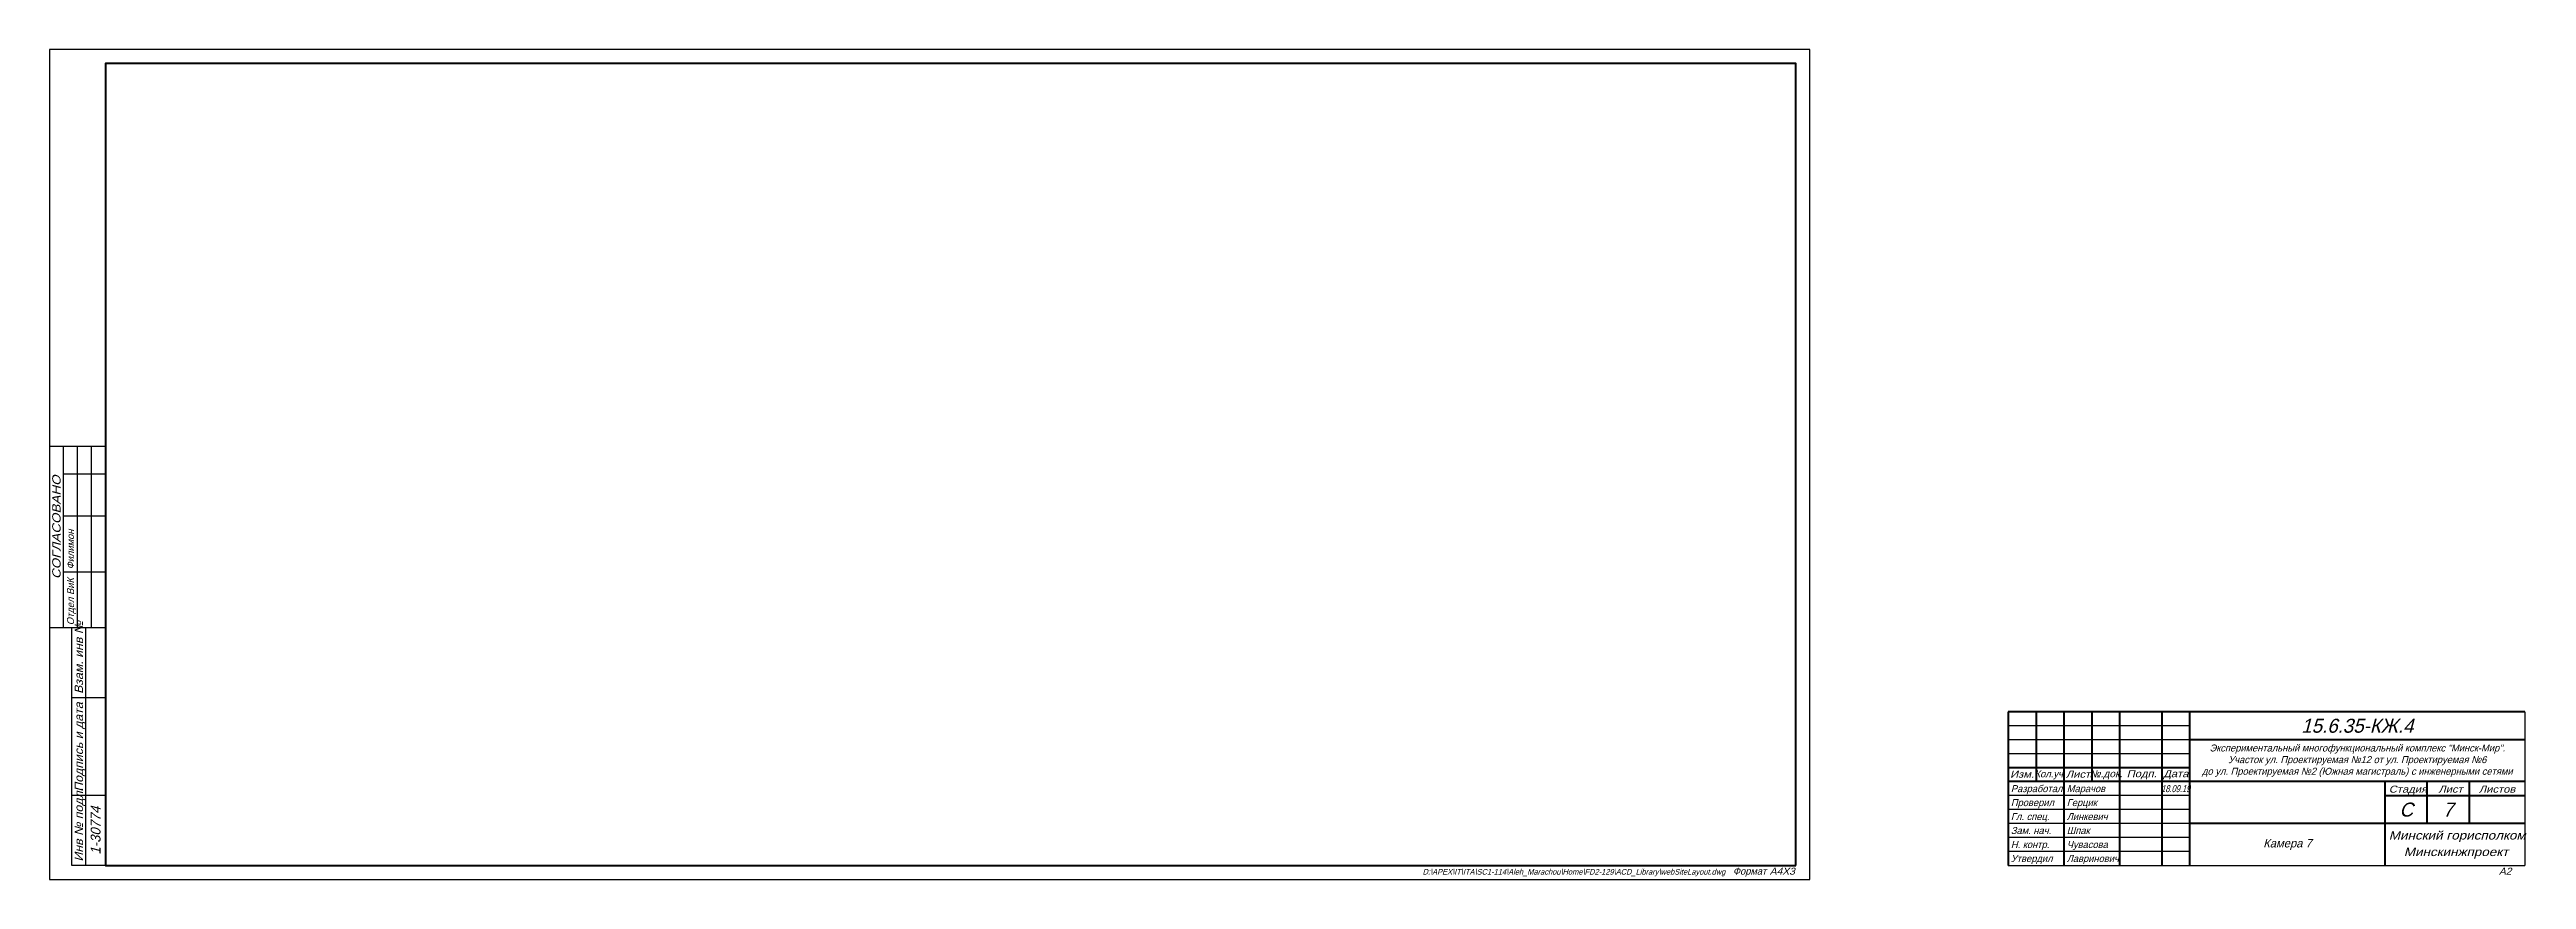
# Paper-space layout 'Лист.' of a CAD drawing. Header units: millimetres. Extents: x 0 to 887, y 0 to 297.
import ezdxf
from ezdxf.enums import TextEntityAlignment as Align

# ---------------------------------------------------------------- set-up
doc = ezdxf.new("R2010")
doc.units = ezdxf.units.MM
doc.layers.get('Defpoints').update_dxf_attribs({"color": 1})
doc.layers.add('!_Рамка', color=7, linetype='Continuous')
doc.layers.add('Размеры', color=212, linetype='Continuous', lineweight=35)
doc.styles.add('МИП_ГОСТ', font='MIPGOST.SHX', dxfattribs={"oblique": 15})

# ---------------------------------------------------------------- blocks, each defined once
blk = doc.blocks.new('*U297')
at = {"color": 0, "linetype": 'ByBlock', "lineweight": 30}
blk.add_lwpolyline([(630, 0), (630, 297), (0, 297), (0, 0)], close=True, dxfattribs=at)
at = {"color": 0, "linetype": 'ByBlock', "lineweight": 60}
blk.add_lwpolyline([(625, 5), (625, 292), (20, 292), (20, 5)], close=True, dxfattribs=at)
at = {"color": 0, "linetype": 'ByBlock', "lineweight": 30, "insert": (614.46, 2.6), "char_height": 2.5, "width": 343.0968, "attachment_point": 6, "style": 'МИП_ГОСТ'}
blk.add_mtext('{\\H0.8x;D:\\\\APEX\\\\IT\\\\ITA\\\\SC1-114\\\\Aleh_Marachou\\\\Home\\\\FD2-129\\\\ACD_Library\\\\webSiteLayout.dwg\\H1.125x; }  Формат', dxfattribs=at)
at = {"color": 0, "linetype": 'ByBlock', "lineweight": 30, "style": 'МИП_ГОСТ', "oblique": 15, "width": 1.1, "flags": 8}
blk.add_attdef('FORMAT_Album', text='', height=2.5, dxfattribs=at).set_placement((615.7, 2.95), align=Align.MIDDLE_LEFT)
blk = doc.blocks.new('MIP_БоковойШтамп')
at = {"color": 0, "linetype": 'ByBlock', "lineweight": 30}
for p, q in [((-12, 0), (-12, 85)), ((-7, 0), (-7, 85))]:
    blk.add_line(p, q, dxfattribs=at)
for points in [[(0, 150), (-20, 150)], [(-15, 85), (-15, 150)], [(-10, 85), (-10, 150)], [(-5, 85), (-5, 150)], [(0, 140), (-15, 140)], [(0, 125), (-15, 125)], [(0, 105), (-15, 105)], [(0, 85), (-20, 85)], [(0, 60), (-12, 60)], [(0, 25), (-12, 25)], [(0, 0), (-12, 0)]]:
    blk.add_lwpolyline(points, dxfattribs=at)
at = {"color": 0, "linetype": 'ByBlock', "lineweight": 30, "style": 'МИП_ГОСТ', "oblique": 15}
for s, width, p in [('СОГЛАСОВАНО', 1.2, (-16.03, 102.54)), ('Взам. инв №', 1.1, (-8.03, 61.41)), ('Подпись и дата', 1.1, (-8.03, 26.41)), ('Инв № подл.', 1.1, (-8.03, 1.41))]:
    blk.add_text(s, height=3, rotation=90, dxfattribs=dict(at, width=width)).set_placement(p)
at = {"color": 0, "linetype": 'Continuous', "lineweight": 35, "style": 'МИП_ГОСТ', "oblique": 15}
for tag, p in [('ФИО1', (-11, 106)), ('ФИО2', (-6, 106)), ('ФИО3', (-1, 106)), ('ДОЛЖНОСТЬ1', (-11, 86)), ('ДОЛЖНОСТЬ2', (-6, 86)), ('ДОЛЖНОСТЬ3', (-1, 86))]:
    blk.add_attdef(tag, p, '', height=3, rotation=90, dxfattribs=at)
blk = doc.blocks.new('Кадет-Штамп-Основной')
at = {"color": 0, "linetype": 'ByBlock', "lineweight": 60}
for p, q in [((0, 55), (-185, 55)), ((-185, 55), (-185, 0)), ((-175, 55), (-175, 30)), ((-165, 55), (-165, 0)), ((-155, 55), (-155, 30)), ((-145, 0), (-145, 55)), ((-130, 55), (-130, 0)), ((-120, 0), (-120, 55)), ((0, 45), (-120, 45)), ((-120, 35), (-185, 35)), ((-120, 30), (-185, 30)), ((0, 30), (-120, 30)), ((-50, 0), (-50, 30)), ((-35, 15), (-35, 30)), ((-20, 30), (-20, 15)), ((-50, 25), (0, 25)), ((0, 15), (-120, 15))]:
    blk.add_line(p, q, dxfattribs=at)
at = {"linetype": 'Continuous', "lineweight": 30}
for p in [(0, 55), (-185, 0)]:
    blk.add_line(p, (0, 0), dxfattribs=at)
at = {"color": 0, "linetype": 'ByBlock', "lineweight": 30}
for p, q in [((-120, 50), (-185, 50)), ((-120, 45), (-185, 45)), ((-120, 40), (-185, 40)), ((-120, 25), (-185, 25)), ((-120, 20), (-185, 20)), ((-120, 15), (-185, 15)), ((-120, 10), (-185, 10)), ((-120, 5), (-185, 5))]:
    blk.add_line(p, q, dxfattribs=at)
at = {"color": 0, "linetype": 'ByBlock', "lineweight": 30, "style": 'МИП_ГОСТ', "oblique": 15}
for s, width, p in [('Изм.', 1.2, (-179.98, 32.65)), ('Лист', 1.2, (-159.98, 32.65)), ('№.док.', 1.1, (-149.98, 32.49)), ('Подп.', 1.2, (-137.16, 32.49)), ('Дата', 1.2, (-124.93, 32.49))]:
    blk.add_text(s, height=2.5, dxfattribs=dict(at, width=width)).set_placement(p, align=Align.MIDDLE)
blk.add_text('Кол.уч.', height=2.5, dxfattribs=at).set_placement((-169.98, 32.41), align=Align.MIDDLE)
at = {"color": 0, "linetype": 'ByBlock', "lineweight": 40, "style": 'МИП_ГОСТ', "oblique": 15, "width": 1.2}
for s, height, p in [('Стадия', 2.5, (-48.73, 26.07)), ('Лист', 2.5, (-30.98, 26.07)), ('Листов', 2.5, (-16.51, 26.07)), ('Минский горисполком', 3, (-48.73, 9.28)), ('Минскинжпроект', 3, (-43.35, 3.37))]:
    blk.add_text(s, height=height, dxfattribs=at).set_placement(p)

psp = doc.layouts.new('Лист.')

# ---------------------------------------------------------------- block references
at = {"layer": '!_Рамка'}
psp.add_blockref('*U297', (0, 0), dxfattribs=at).add_auto_attribs({'FORMAT_Album': 'A4X3'})
psp.add_blockref('MIP_БоковойШтамп', (20, 5), dxfattribs=at)
at = {"layer": 'Размеры'}
psp.add_blockref('Кадет-Штамп-Основной', (886, 5), dxfattribs=at)

# ---------------------------------------------------------------- texts
at = {"style": 'МИП_ГОСТ', "oblique": 15}
for s, p in [('Филимон', (7.5, 111)), ('Отдел ВиК', (7.5, 91))]:
    psp.add_text(s, height=2.5, rotation=90, dxfattribs=at).set_placement(p, align=Align.MIDDLE_LEFT)
for s, p in [('15.6.35-КЖ.4', (826, 55)), ('С', (843.5, 25)), ('7', (858.5, 25))]:
    psp.add_text(s, height=5, dxfattribs=at).set_placement(p, align=Align.MIDDLE_CENTER)
for s, p in [('Разработал', (702, 32.5)), ('Проверил', (702, 27.5)), ('Марачов', (722, 32.5)), ('Герцик', (722, 27.5)), ('Зам. нач.', (702, 17.5)), ('Шпак', (722, 17.5)), ('Н. контр.', (702, 12.5)), ('Чувасова', (722, 12.5)), ('Утвердил', (702, 7.5)), ('Лавринович', (722, 7.5))]:
    psp.add_text(s, height=2.5, dxfattribs=at).set_placement(p, align=Align.MIDDLE_LEFT)
at = {"style": 'МИП_ГОСТ', "oblique": 15, "width": 0.8}
psp.add_text('18.09.19', height=2.5, dxfattribs=at).set_placement((761, 32.5), align=Align.MIDDLE_CENTER)
at = {"style": 'МИП_ГОСТ', "oblique": 15}
psp.add_text('1-30774', height=3.5, rotation=90, dxfattribs=at).set_placement((16.5, 17.5), align=Align.MIDDLE_CENTER)
at = {"attachment_point": 5, "style": 'МИП_ГОСТ'}
for s, insert, char_height, width in [('Экспериментальный многофункциональный комплекс "Минск-Мир". \\PУчасток ул. Проектируемая №12 от ул. Проектируемая №6 \\Pдо ул. Проектируемая №2 (Южная магистраль) с инженерными сетями', (826, 42.5), 2.5, 120), ('Камера 7', (801, 12.5), 3, 70)]:
    psp.add_mtext(s, dxfattribs=dict(at, insert=insert, char_height=char_height, width=width))
at = {"color": 0, "linetype": 'ByBlock', "lineweight": 30, "style": 'МИП_ГОСТ', "oblique": 15, "width": 1.1, "flags": 8}
psp.add_attdef('А2', text='######', height=2.5, dxfattribs=at).set_placement((876.7, 2.95), align=Align.MIDDLE_LEFT)
at = {"layer": 'Defpoints', "style": 'МИП_ГОСТ', "oblique": 15}
for s, p in [('Гл. спец.', (702, 22.5)), ('Линкевич', (722, 22.5))]:
    psp.add_text(s, height=2.5, dxfattribs=at).set_placement(p, align=Align.MIDDLE_LEFT)

doc.saveas('drawing.dxf')
